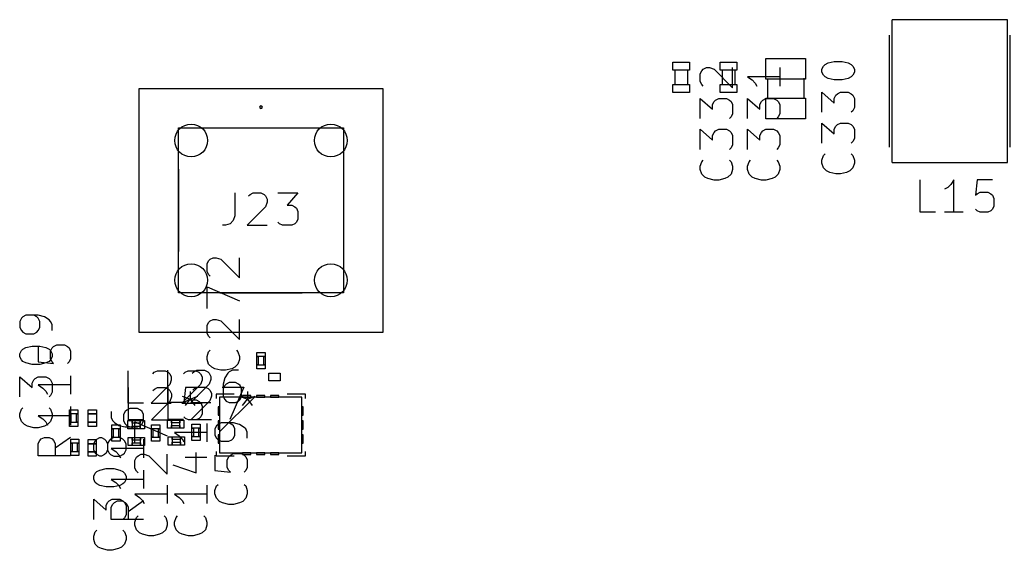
# Model space of a CAD drawing. Header units: millimetres. Extents: x -1 to 260, y -56 to 300.
# Drawn here: x 73.73 to 109.74, y 209.46 to 228.74 of the extents above; entities that cross this region are included whole.
import ezdxf

# ---------------------------------------------------------------- set-up
doc = ezdxf.new("R2010")
doc.units = ezdxf.units.MM
for name, color, linetype, true_color in [('Edge.Cuts', 254, 'CONTINUOUS', 0xd0d2cd), ('F.Fab', 9, 'CONTINUOUS', 0xafafaf), ('F.Silkscreen', 41, 'CONTINUOUS', 0xf2eda1)]:
    doc.layers.add(name, color=color, linetype=linetype, true_color=true_color)

msp = doc.modelspace()

# ---------------------------------------------------------------- linework, layer by layer
at = {"layer": 'Edge.Cuts'}
for centre in [(79.96, 224.35), (85.04, 224.35), (79.96, 219.27), (85.04, 219.27)]:
    msp.add_circle(centre, 0.5969, dxfattribs=at)
at = {"layer": 'F.Fab', "linetype": 'CONTINUOUS'}
for p, q in [((105.452, 223.554), (105.452, 228.736)), ((109.643, 228.736), (105.452, 228.736)), ((109.643, 223.554), (109.643, 228.736)), ((105.351, 224.113), (105.351, 228.177)), ((109.745, 224.113), (109.745, 228.177)), ((100.8561, 226.5821), (100.8561, 227.3322)), ((100.8561, 227.3322), (102.3062, 227.3322)), ((102.3062, 227.3322), (102.3062, 226.5821)), ((97.481678, 226.902375), (97.481678, 227.202375)), ((97.481678, 227.202375), (98.081578, 227.202375)), ((98.081578, 226.902375), (97.481678, 226.902375)), ((98.081578, 227.202375), (98.081578, 226.902375)), ((99.200109, 226.902375), (99.200109, 227.202375)), ((99.200109, 227.202375), (99.800009, 227.202375)), ((99.800009, 226.902375), (99.200109, 226.902375)), ((99.800009, 227.202375), (99.800009, 226.902375)), ((97.562478, 226.403375), (97.562478, 226.893375)), ((98.010478, 226.893375), (98.010478, 226.403375)), ((99.280909, 226.403375), (99.280909, 226.893375)), ((99.728909, 226.893375), (99.728909, 226.403375)), ((102.3062, 226.5821), (100.8561, 226.5821)), ((100.92, 226.596), (100.92, 225.859)), ((102.24, 226.621), (102.24, 225.859)), ((78.065, 226.245), (86.935, 226.245)), ((78.065, 217.375), (78.065, 226.245)), ((86.935, 226.245), (86.935, 217.375)), ((97.481678, 226.089575), (97.481678, 226.389575)), ((97.481678, 226.389575), (98.081578, 226.389575)), ((98.081578, 226.389575), (98.081578, 226.089575)), ((99.200109, 226.089575), (99.200109, 226.389575)), ((99.200109, 226.389575), (99.800009, 226.389575)), ((99.800009, 226.389575), (99.800009, 226.089575)), ((98.081578, 226.089575), (97.481678, 226.089575)), ((99.800009, 226.089575), (99.200109, 226.089575)), ((100.8561, 225.1343), (100.8561, 225.8844)), ((100.8561, 225.8844), (102.3062, 225.8844)), ((102.3062, 225.8844), (102.3062, 225.1343)), ((102.3062, 225.1343), (100.8561, 225.1343)), ((79.503, 224.807), (85.497, 224.807)), ((79.503, 218.813), (79.503, 224.807)), ((85.497, 224.807), (85.497, 218.813)), ((105.452, 223.554), (109.643, 223.554)), ((85.497, 218.813), (79.503, 218.813)), ((86.935, 217.375), (78.065, 217.375)), ((82.35, 216.5), (82.35, 216.65)), ((82.35, 216.65), (82.65, 216.65)), ((82.35, 216.2), (82.35, 216.5)), ((82.35, 216.5), (82.4, 216.5)), ((82.65, 216.5), (82.35, 216.5)), ((82.4, 216.5), (82.4, 216.2)), ((82.6, 216.2), (82.6, 216.5)), ((82.6, 216.5), (82.65, 216.5)), ((82.65, 216.65), (82.65, 216.5)), ((82.65, 216.5), (82.65, 216.2)), ((82.4, 216.2), (82.35, 216.2)), ((82.35, 216.05), (82.35, 216.2)), ((82.35, 216.2), (82.65, 216.2)), ((82.65, 216.2), (82.6, 216.2)), ((82.65, 216.2), (82.65, 216.05)), ((82.65, 216.05), (82.35, 216.05)), ((80.9914, 215.026), (80.9914, 212.994)), ((80.9914, 213.756), (82.2614, 215.026)), ((83.9886, 215.026), (80.9914, 215.026)), ((81.720073, 215.056318), (82.004311, 214.942623)), ((81.8296, 215.0768), (81.8296, 215.026)), ((82.1344, 215.0768), (81.8296, 215.0768)), ((81.8296, 215.026), (82.1344, 215.026)), ((82.004311, 215.226861), (82.004311, 214.942623)), ((82.004311, 214.942623), (82.28855, 215.056318)), ((82.1344, 215.026), (82.1344, 215.0768)), ((82.3376, 215.0768), (82.3376, 215.026)), ((82.6424, 215.0768), (82.3376, 215.0768)), ((82.3376, 215.026), (82.6424, 215.026)), ((82.6424, 215.026), (82.6424, 215.0768)), ((82.8456, 215.0768), (82.8456, 215.026)), ((83.1504, 215.0768), (82.8456, 215.0768)), ((82.8456, 215.026), (83.1504, 215.026)), ((83.1504, 215.026), (83.1504, 215.0768)), ((83.9886, 212.994), (83.9886, 215.026)), ((80.9406, 214.6704), (80.9406, 214.3656)), ((80.9914, 214.6704), (80.9406, 214.6704)), ((80.9914, 214.3656), (80.9914, 214.6704)), ((81.833769, 214.715232), (82.004311, 214.942623)), ((82.004311, 214.942623), (82.174854, 214.715232)), ((83.9886, 214.6704), (83.9886, 214.3656)), ((84.0394, 214.6704), (83.9886, 214.6704)), ((84.0394, 214.3656), (84.0394, 214.6704)), ((75.54, 214.41), (75.54, 214.56)), ((75.54, 214.56), (75.84, 214.56)), ((75.54, 214.11), (75.54, 214.41)), ((75.54, 214.41), (75.59, 214.41)), ((75.84, 214.41), (75.54, 214.41)), ((75.59, 214.41), (75.59, 214.11)), ((75.79, 214.11), (75.79, 214.41)), ((75.79, 214.41), (75.84, 214.41)), ((75.84, 214.56), (75.84, 214.41)), ((75.84, 214.41), (75.84, 214.11)), ((76.22, 214.41), (76.22, 214.56)), ((76.22, 214.56), (76.52, 214.56)), ((76.52, 214.41), (76.22, 214.41)), ((76.52, 214.56), (76.52, 214.41)), ((80.9406, 214.3656), (80.9914, 214.3656)), ((83.9886, 214.3656), (84.0394, 214.3656)), ((75.59, 214.11), (75.54, 214.11)), ((75.54, 213.96), (75.54, 214.11)), ((75.54, 214.11), (75.84, 214.11)), ((75.84, 213.96), (75.54, 213.96)), ((75.84, 214.11), (75.79, 214.11)), ((75.84, 214.11), (75.84, 213.96)), ((76.22, 213.96), (76.22, 214.11)), ((76.22, 214.11), (76.52, 214.11)), ((76.52, 213.96), (76.22, 213.96)), ((76.52, 214.11), (76.52, 213.96)), ((77.08, 213.87), (77.08, 214.02)), ((77.08, 214.02), (77.38, 214.02)), ((77.38, 214.02), (77.38, 213.87)), ((77.66, 213.87), (77.66, 214.17)), ((77.66, 214.17), (77.81, 214.17)), ((77.81, 214.17), (77.81, 213.87)), ((77.81, 214.07), (77.81, 214.17)), ((77.81, 214.17), (78.11, 214.17)), ((78.11, 214.07), (77.81, 214.07)), ((77.81, 213.87), (77.81, 213.97)), ((77.81, 213.97), (78.11, 213.97)), ((78.11, 214.17), (78.11, 214.07)), ((78.11, 213.87), (78.11, 214.17)), ((78.11, 214.17), (78.26, 214.17)), ((78.11, 213.97), (78.11, 213.87)), ((78.26, 214.17), (78.26, 213.87)), ((78.52, 213.87), (78.52, 214.02)), ((78.52, 214.02), (78.82, 214.02)), ((78.82, 214.02), (78.82, 213.87)), ((79.1, 213.89), (79.1, 214.19)), ((79.1, 214.19), (79.25, 214.19)), ((79.25, 214.19), (79.25, 213.89)), ((79.25, 214.09), (79.25, 214.19)), ((79.25, 214.19), (79.55, 214.19)), ((79.55, 214.09), (79.25, 214.09)), ((79.25, 213.89), (79.25, 213.99)), ((79.25, 213.99), (79.55, 213.99)), ((79.55, 214.19), (79.55, 214.09)), ((79.55, 213.89), (79.55, 214.19)), ((79.55, 214.19), (79.7, 214.19)), ((79.55, 213.99), (79.55, 213.89)), ((79.7, 214.19), (79.7, 213.89)), ((79.99, 213.89), (79.99, 214.04)), ((79.99, 214.04), (80.29, 214.04)), ((80.29, 214.04), (80.29, 213.89)), ((80.9406, 214.1624), (80.9406, 213.8576)), ((80.9914, 214.1624), (80.9406, 214.1624)), ((80.9914, 213.8576), (80.9914, 214.1624)), ((83.9886, 214.1624), (83.9886, 213.8576)), ((84.0394, 214.1624), (83.9886, 214.1624)), ((84.0394, 213.8576), (84.0394, 214.1624)), ((77.38, 213.87), (77.08, 213.87)), ((77.08, 213.57), (77.08, 213.87)), ((77.08, 213.87), (77.13, 213.87)), ((77.13, 213.87), (77.13, 213.57)), ((77.33, 213.57), (77.33, 213.87)), ((77.33, 213.87), (77.38, 213.87)), ((77.38, 213.87), (77.38, 213.57)), ((77.81, 213.87), (77.66, 213.87)), ((78.11, 213.87), (77.81, 213.87)), ((78.26, 213.87), (78.11, 213.87)), ((78.82, 213.87), (78.52, 213.87)), ((78.52, 213.57), (78.52, 213.87)), ((78.52, 213.87), (78.57, 213.87)), ((78.57, 213.87), (78.57, 213.57)), ((78.77, 213.57), (78.77, 213.87)), ((78.77, 213.87), (78.82, 213.87)), ((78.82, 213.87), (78.82, 213.57)), ((79.25, 213.89), (79.1, 213.89)), ((79.12, 213.28), (79.12, 213.58)), ((79.12, 213.58), (79.27, 213.58)), ((79.55, 213.89), (79.25, 213.89)), ((79.27, 213.58), (79.27, 213.28)), ((79.27, 213.48), (79.27, 213.58)), ((79.27, 213.58), (79.57, 213.58)), ((79.7, 213.89), (79.55, 213.89)), ((79.57, 213.58), (79.57, 213.48)), ((79.57, 213.28), (79.57, 213.58)), ((79.57, 213.58), (79.72, 213.58)), ((79.72, 213.58), (79.72, 213.28)), ((80.29, 213.89), (79.99, 213.89)), ((79.99, 213.59), (79.99, 213.89)), ((79.99, 213.89), (80.04, 213.89)), ((80.04, 213.59), (79.99, 213.59)), ((79.99, 213.44), (79.99, 213.59)), ((79.99, 213.59), (80.29, 213.59)), ((80.04, 213.89), (80.04, 213.59)), ((80.24, 213.59), (80.24, 213.89)), ((80.24, 213.89), (80.29, 213.89)), ((80.29, 213.59), (80.24, 213.59)), ((80.29, 213.89), (80.29, 213.59)), ((80.29, 213.59), (80.29, 213.44)), ((80.9406, 213.8576), (80.9914, 213.8576)), ((80.9406, 213.6544), (80.9406, 213.3496)), ((80.9914, 213.6544), (80.9406, 213.6544)), ((80.9914, 213.3496), (80.9914, 213.6544)), ((83.9886, 213.8576), (84.0394, 213.8576)), ((83.9886, 213.6544), (83.9886, 213.3496)), ((84.0394, 213.6544), (83.9886, 213.6544)), ((84.0394, 213.3496), (84.0394, 213.6544)), ((75.58, 213.35), (75.58, 213.5)), ((75.58, 213.5), (75.88, 213.5)), ((75.88, 213.35), (75.58, 213.35)), ((75.58, 213.05), (75.58, 213.35)), ((75.58, 213.35), (75.63, 213.35)), ((75.63, 213.35), (75.63, 213.05)), ((75.83, 213.05), (75.83, 213.35)), ((75.83, 213.35), (75.88, 213.35)), ((75.88, 213.5), (75.88, 213.35)), ((75.88, 213.35), (75.88, 213.05)), ((76.21, 213.33), (76.21, 213.48)), ((76.21, 213.48), (76.51, 213.48)), ((76.51, 213.33), (76.21, 213.33)), ((76.51, 213.48), (76.51, 213.33)), ((77.13, 213.57), (77.08, 213.57)), ((77.08, 213.42), (77.08, 213.57)), ((77.08, 213.57), (77.38, 213.57)), ((77.38, 213.42), (77.08, 213.42)), ((77.38, 213.57), (77.33, 213.57)), ((77.38, 213.57), (77.38, 213.42)), ((77.67, 213.26), (77.67, 213.56)), ((77.67, 213.56), (77.82, 213.56)), ((77.82, 213.26), (77.67, 213.26)), ((77.82, 213.56), (77.82, 213.26)), ((77.82, 213.46), (77.82, 213.56)), ((77.82, 213.56), (78.12, 213.56)), ((78.12, 213.46), (77.82, 213.46)), ((77.82, 213.26), (77.82, 213.36)), ((77.82, 213.36), (78.12, 213.36)), ((78.12, 213.26), (77.82, 213.26)), ((78.12, 213.56), (78.12, 213.46)), ((78.12, 213.26), (78.12, 213.56)), ((78.12, 213.56), (78.27, 213.56)), ((78.12, 213.36), (78.12, 213.26)), ((78.27, 213.26), (78.12, 213.26)), ((78.27, 213.56), (78.27, 213.26)), ((78.57, 213.57), (78.52, 213.57)), ((78.52, 213.42), (78.52, 213.57)), ((78.52, 213.57), (78.82, 213.57)), ((78.82, 213.42), (78.52, 213.42)), ((78.82, 213.57), (78.77, 213.57)), ((78.82, 213.57), (78.82, 213.42)), ((79.27, 213.28), (79.12, 213.28)), ((79.57, 213.48), (79.27, 213.48)), ((79.27, 213.28), (79.27, 213.38)), ((79.27, 213.38), (79.57, 213.38)), ((79.57, 213.28), (79.27, 213.28)), ((79.57, 213.38), (79.57, 213.28)), ((79.72, 213.28), (79.57, 213.28)), ((80.29, 213.44), (79.99, 213.44)), ((80.9406, 213.3496), (80.9914, 213.3496)), ((83.9886, 213.3496), (84.0394, 213.3496)), ((75.63, 213.05), (75.58, 213.05)), ((75.58, 212.9), (75.58, 213.05)), ((75.58, 213.05), (75.88, 213.05)), ((75.88, 212.9), (75.58, 212.9)), ((75.88, 213.05), (75.83, 213.05)), ((75.88, 213.05), (75.88, 212.9)), ((76.21, 212.88), (76.21, 213.03)), ((76.21, 213.03), (76.51, 213.03)), ((76.51, 212.88), (76.21, 212.88)), ((76.51, 213.03), (76.51, 212.88)), ((80.9914, 212.994), (83.9886, 212.994)), ((81.8296, 212.994), (81.8296, 212.9432)), ((82.1344, 212.994), (81.8296, 212.994)), ((81.8296, 212.9432), (82.1344, 212.9432)), ((82.1344, 212.9432), (82.1344, 212.994)), ((82.3376, 212.994), (82.3376, 212.9432)), ((82.6424, 212.994), (82.3376, 212.994)), ((82.3376, 212.9432), (82.6424, 212.9432)), ((82.6424, 212.9432), (82.6424, 212.994)), ((82.8456, 212.994), (82.8456, 212.9432)), ((83.1504, 212.994), (82.8456, 212.994)), ((82.8456, 212.9432), (83.1504, 212.9432)), ((83.1504, 212.9432), (83.1504, 212.994))]:
    msp.add_line(p, q, dxfattribs=at)
at = {"layer": 'F.Fab'}
for centre in [(79.96, 224.35), (85.04, 224.35), (79.96, 219.27), (85.04, 219.27)]:
    msp.add_circle(centre, 0.5969, dxfattribs=at)
at = {"layer": 'F.Silkscreen', "linetype": 'CONTINUOUS'}
for p, q in [((98.528667, 226.88573), (98.584692, 226.941755)), ((98.584692, 226.941755), (98.696742, 226.99778)), ((98.696742, 226.99778), (98.808793, 226.99778)), ((98.808793, 226.99778), (98.976868, 226.941755)), ((98.976868, 226.941755), (99.64917, 226.269453)), ((99.64917, 226.269453), (99.64917, 226.99778)), ((101.367601, 226.99778), (101.367601, 226.325478)), ((102.901164, 226.944279), (102.957189, 227.056329)), ((102.901164, 226.832229), (102.901164, 226.944279)), ((102.957189, 227.056329), (103.013214, 227.112355)), ((103.013214, 227.112355), (103.125264, 227.16838)), ((103.125264, 227.16838), (103.349365, 227.224405)), ((103.349365, 227.224405), (103.629491, 227.224405)), ((103.629491, 227.224405), (103.853591, 227.16838)), ((103.853591, 227.16838), (103.965641, 227.112355)), ((103.965641, 227.112355), (104.021667, 227.056329)), ((104.021667, 227.056329), (104.077692, 226.944279)), ((104.077692, 226.944279), (104.077692, 226.832229)), ((98.472642, 226.773679), (98.528667, 226.88573)), ((98.472642, 226.493554), (98.472642, 226.773679)), ((101.367601, 226.661629), (100.191073, 226.661629)), ((100.191073, 226.661629), (100.359148, 226.549579)), ((100.359148, 226.549579), (100.471198, 226.437528)), ((102.957189, 226.720179), (102.901164, 226.832229)), ((103.013214, 226.664153), (102.957189, 226.720179)), ((103.125264, 226.608128), (103.013214, 226.664153)), ((103.349365, 226.552103), (103.125264, 226.608128)), ((103.629491, 226.552103), (103.349365, 226.552103)), ((103.853591, 226.608128), (103.629491, 226.552103)), ((103.965641, 226.664153), (103.853591, 226.608128)), ((104.021667, 226.720179), (103.965641, 226.664153)), ((104.077692, 226.832229), (104.021667, 226.720179)), ((98.528667, 226.381503), (98.472642, 226.493554)), ((98.584692, 226.325478), (98.528667, 226.381503)), ((100.471198, 226.437528), (100.527224, 226.325478)), ((98.472642, 225.14895), (98.472642, 225.877277)), ((98.472642, 225.877277), (98.920843, 225.485101)), ((98.976868, 225.765227), (99.032893, 225.821252)), ((99.032893, 225.821252), (99.144943, 225.877277)), ((99.144943, 225.877277), (99.425069, 225.877277)), ((99.425069, 225.877277), (99.537119, 225.821252)), ((99.537119, 225.821252), (99.593145, 225.765227)), ((100.191073, 225.14895), (100.191073, 225.877277)), ((100.191073, 225.877277), (100.639274, 225.485101)), ((100.695299, 225.765227), (100.751324, 225.821252)), ((100.751324, 225.821252), (100.863374, 225.877277)), ((100.863374, 225.877277), (101.1435, 225.877277)), ((101.1435, 225.877277), (101.25555, 225.821252)), ((101.25555, 225.821252), (101.311576, 225.765227)), ((102.901164, 225.375575), (102.901164, 226.103902)), ((102.901164, 226.103902), (103.349365, 225.711726)), ((103.349365, 225.879801), (103.40539, 225.991852)), ((103.349365, 225.711726), (103.349365, 225.879801)), ((103.40539, 225.991852), (103.461415, 226.047877)), ((103.461415, 226.047877), (103.573465, 226.103902)), ((103.573465, 226.103902), (103.853591, 226.103902)), ((103.853591, 226.103902), (103.965641, 226.047877)), ((103.965641, 226.047877), (104.021667, 225.991852)), ((104.021667, 225.991852), (104.077692, 225.879801)), ((104.077692, 225.879801), (104.077692, 225.54365)), ((98.920843, 225.653176), (98.976868, 225.765227)), ((98.920843, 225.485101), (98.920843, 225.653176)), ((99.593145, 225.765227), (99.64917, 225.653176)), ((99.64917, 225.653176), (99.64917, 225.317025)), ((100.639274, 225.653176), (100.695299, 225.765227)), ((100.639274, 225.485101), (100.639274, 225.653176)), ((101.311576, 225.765227), (101.367601, 225.653176)), ((101.367601, 225.653176), (101.367601, 225.317025)), ((104.077692, 225.54365), (104.021667, 225.4316)), ((99.593145, 225.204975), (99.537119, 225.14895)), ((99.64917, 225.317025), (99.593145, 225.204975)), ((101.311576, 225.204975), (101.25555, 225.14895)), ((101.367601, 225.317025), (101.311576, 225.204975)), ((104.021667, 225.4316), (103.965641, 225.375575)), ((81, 224.807), (84, 224.807)), ((98.472642, 224.028447), (98.472642, 224.756774)), ((98.472642, 224.756774), (98.920843, 224.364598)), ((99.032893, 224.700749), (99.144943, 224.756774)), ((99.144943, 224.756774), (99.425069, 224.756774)), ((99.425069, 224.756774), (99.537119, 224.700749)), ((100.191073, 224.028447), (100.191073, 224.756774)), ((100.191073, 224.756774), (100.639274, 224.364598)), ((100.751324, 224.700749), (100.863374, 224.756774)), ((100.863374, 224.756774), (101.1435, 224.756774)), ((101.1435, 224.756774), (101.25555, 224.700749)), ((102.901164, 224.255072), (102.901164, 224.983399)), ((102.901164, 224.983399), (103.349365, 224.591223)), ((103.349365, 224.759298), (103.40539, 224.871349)), ((103.349365, 224.591223), (103.349365, 224.759298)), ((103.40539, 224.871349), (103.461415, 224.927374)), ((103.461415, 224.927374), (103.573465, 224.983399)), ((103.573465, 224.983399), (103.853591, 224.983399)), ((103.853591, 224.983399), (103.965641, 224.927374)), ((103.965641, 224.927374), (104.021667, 224.871349)), ((104.021667, 224.871349), (104.077692, 224.759298)), ((104.077692, 224.759298), (104.077692, 224.423147)), ((98.920843, 224.532673), (98.976868, 224.644724)), ((98.920843, 224.364598), (98.920843, 224.532673)), ((98.976868, 224.644724), (99.032893, 224.700749)), ((99.537119, 224.700749), (99.593145, 224.644724)), ((99.593145, 224.644724), (99.64917, 224.532673)), ((99.64917, 224.532673), (99.64917, 224.196522)), ((100.639274, 224.532673), (100.695299, 224.644724)), ((100.639274, 224.364598), (100.639274, 224.532673)), ((100.695299, 224.644724), (100.751324, 224.700749)), ((101.25555, 224.700749), (101.311576, 224.644724)), ((101.311576, 224.644724), (101.367601, 224.532673)), ((101.367601, 224.532673), (101.367601, 224.196522)), ((104.077692, 224.423147), (104.021667, 224.311097)), ((99.593145, 224.084472), (99.537119, 224.028447)), ((99.64917, 224.196522), (99.593145, 224.084472)), ((101.311576, 224.084472), (101.25555, 224.028447)), ((101.367601, 224.196522), (101.311576, 224.084472)), ((104.021667, 224.311097), (103.965641, 224.255072)), ((102.901164, 223.638795), (102.957189, 223.806871)), ((102.957189, 223.806871), (103.013214, 223.862896)), ((103.965641, 223.862896), (104.021667, 223.806871)), ((104.021667, 223.806871), (104.077692, 223.638795)), ((79.503, 223.31), (79.5, 220.31)), ((85.497, 223.31), (85.497, 220.31)), ((98.472642, 223.41217), (98.528667, 223.580246)), ((98.472642, 223.30012), (98.472642, 223.41217)), ((98.528667, 223.132045), (98.472642, 223.30012)), ((98.528667, 223.580246), (98.584692, 223.636271)), ((99.537119, 223.636271), (99.593145, 223.580246)), ((99.593145, 223.580246), (99.64917, 223.41217)), ((99.64917, 223.30012), (99.593145, 223.132045)), ((99.64917, 223.41217), (99.64917, 223.30012)), ((100.191073, 223.41217), (100.247098, 223.580246)), ((100.191073, 223.30012), (100.191073, 223.41217)), ((100.247098, 223.132045), (100.191073, 223.30012)), ((100.247098, 223.580246), (100.303123, 223.636271)), ((101.25555, 223.636271), (101.311576, 223.580246)), ((101.311576, 223.580246), (101.367601, 223.41217)), ((101.367601, 223.30012), (101.311576, 223.132045)), ((101.367601, 223.41217), (101.367601, 223.30012)), ((102.901164, 223.526745), (102.901164, 223.638795)), ((102.957189, 223.35867), (102.901164, 223.526745)), ((103.069239, 223.246619), (102.957189, 223.35867)), ((104.021667, 223.35867), (103.909616, 223.246619)), ((104.077692, 223.526745), (104.021667, 223.35867)), ((104.077692, 223.638795), (104.077692, 223.526745)), ((98.640717, 223.019994), (98.528667, 223.132045)), ((98.752767, 222.963969), (98.640717, 223.019994)), ((98.976868, 222.907944), (98.752767, 222.963969)), ((99.369044, 222.963969), (99.144943, 222.907944)), ((99.481094, 223.019994), (99.369044, 222.963969)), ((99.593145, 223.132045), (99.481094, 223.019994)), ((100.359148, 223.019994), (100.247098, 223.132045)), ((100.471198, 222.963969), (100.359148, 223.019994)), ((100.695299, 222.907944), (100.471198, 222.963969)), ((101.087475, 222.963969), (100.863374, 222.907944)), ((101.199525, 223.019994), (101.087475, 222.963969)), ((101.311576, 223.132045), (101.199525, 223.019994)), ((103.181289, 223.190594), (103.069239, 223.246619)), ((103.40539, 223.134569), (103.181289, 223.190594)), ((103.573465, 223.134569), (103.40539, 223.134569)), ((103.797566, 223.190594), (103.573465, 223.134569)), ((103.909616, 223.246619), (103.797566, 223.190594)), ((99.144943, 222.907944), (98.976868, 222.907944)), ((100.863374, 222.907944), (100.695299, 222.907944)), ((106.465198, 221.742307), (106.465198, 222.918835)), ((107.47365, 222.63871), (107.3616, 222.582685)), ((107.585701, 222.75076), (107.47365, 222.63871)), ((107.697751, 222.918835), (107.585701, 222.75076)), ((107.697751, 221.742307), (107.697751, 222.918835)), ((108.538128, 222.918835), (108.482103, 222.358584)), ((109.09838, 222.918835), (108.538128, 222.918835)), ((81.547572, 222.447103), (81.547572, 221.606726)), ((82.051798, 222.335053), (82.107823, 222.391078)), ((82.107823, 222.391078), (82.219874, 222.447103)), ((82.219874, 222.447103), (82.499999, 222.447103)), ((82.499999, 222.447103), (82.61205, 222.391078)), ((82.61205, 222.391078), (82.668075, 222.335053)), ((82.668075, 222.335053), (82.7241, 222.223003)), ((82.7241, 222.223003), (82.7241, 222.110953)), ((83.116276, 222.447103), (83.844603, 222.447103)), ((83.844603, 222.447103), (83.452427, 221.998902)), ((108.482103, 222.358584), (108.538128, 222.414609)), ((108.538128, 222.414609), (108.650179, 222.470634)), ((108.650179, 222.470634), (108.930304, 222.470634)), ((108.930304, 222.470634), (109.042355, 222.414609)), ((109.042355, 222.414609), (109.09838, 222.358584)), ((109.09838, 222.358584), (109.154405, 222.246534)), ((109.154405, 222.246534), (109.154405, 221.966408)), ((82.668075, 221.942877), (81.995773, 221.270575)), ((82.7241, 222.110953), (82.668075, 221.942877)), ((83.452427, 221.998902), (83.620502, 221.998902)), ((83.620502, 221.998902), (83.732553, 221.942877)), ((83.732553, 221.942877), (83.788578, 221.886852)), ((83.788578, 221.886852), (83.844603, 221.774802)), ((109.154405, 221.966408), (109.09838, 221.854358)), ((81.547572, 221.606726), (81.491547, 221.438651)), ((83.844603, 221.494676), (83.788578, 221.382626)), ((83.844603, 221.774802), (83.844603, 221.494676)), ((107.02545, 221.742307), (106.465198, 221.742307)), ((108.033902, 221.742307), (107.3616, 221.742307)), ((108.538128, 221.798333), (108.482103, 221.854358)), ((108.650179, 221.742307), (108.538128, 221.798333)), ((108.930304, 221.742307), (108.650179, 221.742307)), ((109.042355, 221.798333), (108.930304, 221.742307)), ((109.09838, 221.854358), (109.042355, 221.798333)), ((81.211421, 221.270575), (81.099371, 221.270575)), ((81.379497, 221.326601), (81.211421, 221.270575)), ((81.491547, 221.438651), (81.379497, 221.326601)), ((81.995773, 221.270575), (82.7241, 221.270575)), ((83.172301, 221.326601), (83.116276, 221.382626)), ((83.284351, 221.270575), (83.172301, 221.326601)), ((83.620502, 221.270575), (83.284351, 221.270575)), ((83.732553, 221.326601), (83.620502, 221.270575)), ((83.788578, 221.382626), (83.732553, 221.326601)), ((80.651677, 220.034405), (80.763727, 220.09043)), ((80.763727, 220.09043), (80.875778, 220.09043)), ((80.875778, 220.09043), (81.043853, 220.034405)), ((81.716155, 219.362103), (81.716155, 220.09043)), ((80.539627, 219.866329), (80.595652, 219.97838)), ((80.539627, 219.586204), (80.539627, 219.866329)), ((80.595652, 219.97838), (80.651677, 220.034405)), ((81.043853, 220.034405), (81.716155, 219.362103)), ((80.595652, 219.474153), (80.539627, 219.586204)), ((80.651677, 219.418128), (80.595652, 219.474153)), ((80.539627, 218.2416), (80.539627, 219.025952)), ((80.539627, 219.025952), (81.716155, 218.521726)), ((81, 218.81), (84, 218.813)), ((73.841677, 217.944405), (73.785652, 217.88838)), ((73.953727, 218.00043), (73.841677, 217.944405)), ((74.401928, 218.00043), (73.953727, 218.00043)), ((74.345903, 217.944405), (74.233853, 218.00043)), ((74.401928, 217.88838), (74.345903, 217.944405)), ((74.626029, 217.944405), (74.401928, 218.00043)), ((74.794104, 217.832354), (74.626029, 217.944405)), ((73.785652, 217.88838), (73.729627, 217.776329)), ((73.729627, 217.776329), (73.729627, 217.552229)), ((73.729627, 217.552229), (73.785652, 217.440178)), ((74.457954, 217.776329), (74.401928, 217.88838)), ((74.401928, 217.440178), (74.457954, 217.552229)), ((74.457954, 217.552229), (74.457954, 217.776329)), ((74.85013, 217.776329), (74.794104, 217.832354)), ((74.906155, 217.664279), (74.85013, 217.776329)), ((74.906155, 217.440178), (74.906155, 217.664279)), ((80.539627, 217.625323), (80.595652, 217.737374)), ((80.539627, 217.345198), (80.539627, 217.625323)), ((80.595652, 217.737374), (80.651677, 217.793399)), ((80.651677, 217.793399), (80.763727, 217.849424)), ((80.763727, 217.849424), (80.875778, 217.849424)), ((80.875778, 217.849424), (81.043853, 217.793399)), ((81.043853, 217.793399), (81.716155, 217.121097)), ((81.716155, 217.121097), (81.716155, 217.849424)), ((73.785652, 217.440178), (73.841677, 217.384153)), ((73.841677, 217.384153), (73.953727, 217.328128)), ((73.953727, 217.328128), (74.233853, 217.328128)), ((74.233853, 217.328128), (74.345903, 217.384153)), ((74.345903, 217.384153), (74.401928, 217.440178)), ((80.595652, 217.233147), (80.539627, 217.345198)), ((80.651677, 217.177122), (80.595652, 217.233147)), ((73.841677, 216.767877), (73.953727, 216.823902)), ((73.953727, 216.823902), (74.177828, 216.879927)), ((74.177828, 216.879927), (74.457954, 216.879927)), ((74.399627, 216.864405), (74.399627, 216.304153)), ((74.457954, 216.879927), (74.682054, 216.823902)), ((74.682054, 216.823902), (74.794104, 216.767877)), ((74.903853, 216.80838), (74.959878, 216.864405)), ((74.959878, 216.864405), (75.071928, 216.92043)), ((75.071928, 216.92043), (75.352054, 216.92043)), ((75.352054, 216.92043), (75.464104, 216.864405)), ((75.464104, 216.864405), (75.52013, 216.80838)), ((73.729627, 216.599801), (73.785652, 216.711851)), ((73.729627, 216.487751), (73.729627, 216.599801)), ((73.785652, 216.375701), (73.729627, 216.487751)), ((73.785652, 216.711851), (73.841677, 216.767877)), ((74.794104, 216.767877), (74.85013, 216.711851)), ((74.847828, 216.696329), (74.903853, 216.80838)), ((74.847828, 216.416204), (74.847828, 216.696329)), ((74.85013, 216.711851), (74.906155, 216.599801)), ((74.906155, 216.487751), (74.85013, 216.375701)), ((74.906155, 216.599801), (74.906155, 216.487751)), ((75.52013, 216.80838), (75.576155, 216.696329)), ((75.576155, 216.696329), (75.576155, 216.416204)), ((80.539627, 216.50482), (80.595652, 216.672896)), ((80.539627, 216.39277), (80.539627, 216.50482)), ((80.595652, 216.672896), (80.651677, 216.728921)), ((81.604104, 216.728921), (81.66013, 216.672896)), ((81.66013, 216.672896), (81.716155, 216.50482)), ((81.716155, 216.50482), (81.716155, 216.39277)), ((73.841677, 216.319675), (73.785652, 216.375701)), ((73.953727, 216.26365), (73.841677, 216.319675)), ((74.177828, 216.207625), (73.953727, 216.26365)), ((74.457954, 216.207625), (74.177828, 216.207625)), ((74.399627, 216.304153), (74.959878, 216.248128)), ((74.682054, 216.26365), (74.457954, 216.207625)), ((74.794104, 216.319675), (74.682054, 216.26365)), ((74.85013, 216.375701), (74.794104, 216.319675)), ((74.903853, 216.304153), (74.847828, 216.416204)), ((74.959878, 216.248128), (74.903853, 216.304153)), ((75.52013, 216.304153), (75.464104, 216.248128)), ((75.576155, 216.416204), (75.52013, 216.304153)), ((80.595652, 216.224695), (80.539627, 216.39277)), ((80.707702, 216.112644), (80.595652, 216.224695)), ((80.819752, 216.056619), (80.707702, 216.112644)), ((81.548079, 216.112644), (81.436029, 216.056619)), ((81.66013, 216.224695), (81.548079, 216.112644)), ((81.716155, 216.39277), (81.66013, 216.224695)), ((73.729627, 215.031097), (73.729627, 215.759424)), ((73.729627, 215.759424), (74.177828, 215.367248)), ((74.289878, 215.703399), (74.401928, 215.759424)), ((74.401928, 215.759424), (74.682054, 215.759424)), ((74.682054, 215.759424), (74.794104, 215.703399)), ((75.576155, 215.799927), (75.576155, 215.127625)), ((77.666619, 214.803844), (77.666619, 215.980372)), ((78.563021, 215.868322), (78.619046, 215.924347)), ((78.619046, 215.924347), (78.731097, 215.980372)), ((78.731097, 215.980372), (79.011222, 215.980372)), ((79.011222, 215.980372), (79.123273, 215.924347)), ((79.106619, 214.823844), (79.106619, 216.000372)), ((79.123273, 215.924347), (79.179298, 215.868322)), ((79.179298, 215.868322), (79.235323, 215.756272)), ((79.235323, 215.756272), (79.235323, 215.644222)), ((79.683524, 215.868322), (79.739549, 215.924347)), ((79.739549, 215.924347), (79.8516, 215.980372)), ((79.8516, 215.980372), (80.131725, 215.980372)), ((80.003021, 215.888322), (80.059046, 215.944347)), ((80.059046, 215.944347), (80.171097, 216.000372)), ((80.131725, 215.980372), (80.243776, 215.924347)), ((80.171097, 216.000372), (80.451222, 216.000372)), ((80.243776, 215.924347), (80.299801, 215.868322)), ((80.299801, 215.868322), (80.355826, 215.756272)), ((80.355826, 215.756272), (80.355826, 215.644222)), ((80.451222, 216.000372), (80.563273, 215.944347)), ((80.563273, 215.944347), (80.619298, 215.888322)), ((80.619298, 215.888322), (80.675323, 215.776272)), ((80.675323, 215.776272), (80.675323, 215.664222)), ((81.043853, 216.000594), (80.819752, 216.056619)), ((81.211928, 216.000594), (81.043853, 216.000594)), ((81.2916, 215.888322), (81.179549, 215.720247)), ((81.436029, 216.056619), (81.211928, 216.000594)), ((81.347625, 215.944347), (81.2916, 215.888322)), ((81.459675, 216.000372), (81.347625, 215.944347)), ((81.683776, 216.000372), (81.459675, 216.000372)), ((82.7868, 215.6102), (82.7868, 215.8896)), ((82.7868, 215.8896), (83.1932, 215.8896)), ((83.1932, 215.8896), (83.1932, 215.6102)), ((74.177828, 215.535323), (74.233853, 215.647374)), ((74.177828, 215.367248), (74.177828, 215.535323)), ((74.233853, 215.647374), (74.289878, 215.703399)), ((75.576155, 215.463776), (74.399627, 215.463776)), ((74.399627, 215.463776), (74.567702, 215.351726)), ((74.794104, 215.703399), (74.85013, 215.647374)), ((74.85013, 215.647374), (74.906155, 215.535323)), ((74.906155, 215.535323), (74.906155, 215.199172)), ((79.179298, 215.476146), (78.506996, 214.803844)), ((79.126619, 214.213844), (79.126619, 215.390372)), ((79.235323, 215.644222), (79.179298, 215.476146)), ((80.299801, 215.476146), (79.627499, 214.803844)), ((80.619298, 215.496146), (79.946996, 214.823844)), ((80.079046, 215.334347), (80.191097, 215.390372)), ((80.191097, 215.390372), (80.471222, 215.390372)), ((80.355826, 215.644222), (80.299801, 215.476146)), ((80.471222, 215.390372), (80.583273, 215.334347)), ((80.675323, 215.664222), (80.619298, 215.496146)), ((81.087499, 215.390372), (81.871851, 215.390372)), ((81.179549, 215.720247), (81.123524, 215.496146)), ((81.123524, 215.496146), (81.123524, 215.047945)), ((81.179549, 215.440121), (81.123524, 215.328071)), ((81.235574, 215.496146), (81.179549, 215.440121)), ((81.347625, 215.552171), (81.235574, 215.496146)), ((81.571725, 215.552171), (81.347625, 215.552171)), ((81.871851, 215.390372), (81.367625, 214.213844)), ((81.683776, 215.496146), (81.571725, 215.552171)), ((81.739801, 215.440121), (81.683776, 215.496146)), ((81.795826, 215.328071), (81.739801, 215.440121)), ((83.1932, 215.6102), (82.7868, 215.6102)), ((74.567702, 215.351726), (74.679752, 215.239675)), ((74.679752, 215.239675), (74.735778, 215.127625)), ((74.85013, 215.087122), (74.794104, 215.031097)), ((74.906155, 215.199172), (74.85013, 215.087122)), ((77.676619, 214.193844), (77.676619, 215.370372)), ((78.573021, 215.258322), (78.629046, 215.314347)), ((78.629046, 215.314347), (78.741097, 215.370372)), ((78.741097, 215.370372), (79.021222, 215.370372)), ((79.021222, 215.370372), (79.133273, 215.314347)), ((79.133273, 215.314347), (79.189298, 215.258322)), ((79.189298, 215.258322), (79.245323, 215.146272)), ((79.245323, 215.034222), (79.189298, 214.866146)), ((79.245323, 215.146272), (79.245323, 215.034222)), ((79.637273, 215.056318), (79.921511, 214.942623)), ((79.749549, 215.370372), (79.693524, 214.810121)), ((80.309801, 215.370372), (79.749549, 215.370372)), ((79.921511, 215.226861), (79.921511, 214.942623)), ((79.921511, 214.942623), (80.20575, 215.056318)), ((80.023021, 215.278322), (80.079046, 215.334347)), ((80.583273, 215.334347), (80.639298, 215.278322)), ((80.639298, 215.278322), (80.695323, 215.166272)), ((80.695323, 215.054222), (80.639298, 214.886146)), ((80.695323, 215.166272), (80.695323, 215.054222)), ((80.8644, 215.1276), (80.8644, 214.9752)), ((81.5248, 215.1276), (80.8644, 215.1276)), ((81.123524, 215.047945), (81.179549, 214.935895)), ((81.739801, 214.935895), (81.795826, 215.047945)), ((81.795826, 215.047945), (81.795826, 215.328071)), ((84.1156, 215.1276), (83.4552, 215.1276)), ((84.1156, 214.9752), (84.1156, 215.1276)), ((75.576155, 214.679424), (75.576155, 214.007122)), ((78.226871, 214.803844), (77.666619, 214.803844)), ((78.506996, 214.803844), (79.235323, 214.803844)), ((79.189298, 214.866146), (78.516996, 214.193844)), ((79.666871, 214.823844), (79.106619, 214.823844)), ((79.627499, 214.803844), (80.355826, 214.803844)), ((79.693524, 214.810121), (79.749549, 214.866146)), ((79.749549, 214.866146), (79.8616, 214.922171)), ((79.750969, 214.715232), (79.921511, 214.942623)), ((79.8616, 214.922171), (80.141725, 214.922171)), ((79.921511, 214.942623), (80.092054, 214.715232)), ((79.946996, 214.823844), (80.675323, 214.823844)), ((80.639298, 214.886146), (79.966996, 214.213844)), ((80.141725, 214.922171), (80.253776, 214.866146)), ((80.253776, 214.866146), (80.309801, 214.810121)), ((80.309801, 214.810121), (80.365826, 214.698071)), ((80.365826, 214.698071), (80.365826, 214.417945)), ((81.179549, 214.935895), (81.235574, 214.87987)), ((81.235574, 214.87987), (81.347625, 214.823844)), ((81.347625, 214.823844), (81.571725, 214.823844)), ((81.571725, 214.823844), (81.683776, 214.87987)), ((81.683776, 214.87987), (81.739801, 214.935895)), ((73.729627, 214.41482), (73.785652, 214.582896)), ((73.729627, 214.30277), (73.729627, 214.41482)), ((73.785652, 214.134695), (73.729627, 214.30277)), ((73.785652, 214.582896), (73.841677, 214.638921)), ((75.576155, 214.343273), (74.399627, 214.343273)), ((74.399627, 214.343273), (74.567702, 214.231223)), ((74.794104, 214.638921), (74.85013, 214.582896)), ((74.85013, 214.582896), (74.906155, 214.41482)), ((74.906155, 214.30277), (74.85013, 214.134695)), ((74.906155, 214.41482), (74.906155, 214.30277)), ((76.22, 214.11), (76.22, 214.41)), ((76.22, 214.41), (76.52, 214.41)), ((76.52, 214.41), (76.52, 214.11)), ((77.056164, 214.497355), (77.056164, 214.273254)), ((77.56039, 214.497355), (77.504365, 214.385304)), ((77.504365, 214.385304), (77.504365, 214.161204)), ((77.616415, 214.55338), (77.56039, 214.497355)), ((77.728465, 214.609405), (77.616415, 214.55338)), ((78.008591, 214.609405), (77.728465, 214.609405)), ((78.120641, 214.55338), (78.008591, 214.609405)), ((78.176667, 214.497355), (78.120641, 214.55338)), ((78.232692, 214.385304), (78.176667, 214.497355)), ((78.232692, 214.161204), (78.232692, 214.385304)), ((79.749549, 214.24987), (79.693524, 214.305895)), ((80.309801, 214.305895), (80.253776, 214.24987)), ((80.365826, 214.417945), (80.309801, 214.305895)), ((73.897702, 214.022644), (73.785652, 214.134695)), ((74.009752, 213.966619), (73.897702, 214.022644)), ((74.233853, 213.910594), (74.009752, 213.966619)), ((74.626029, 213.966619), (74.401928, 213.910594)), ((74.567702, 214.231223), (74.679752, 214.119172)), ((74.738079, 214.022644), (74.626029, 213.966619)), ((74.679752, 214.119172), (74.735778, 214.007122)), ((74.85013, 214.134695), (74.738079, 214.022644)), ((76.52, 214.11), (76.22, 214.11)), ((77.056164, 214.273254), (77.112189, 214.161204)), ((77.112189, 214.161204), (77.168214, 214.105179)), ((77.168214, 214.105179), (77.336289, 213.993128)), ((77.336289, 213.993128), (77.56039, 213.937103)), ((77.504365, 214.161204), (77.56039, 214.049153)), ((77.56039, 214.049153), (77.616415, 213.993128)), ((77.56039, 213.937103), (78.008591, 213.937103)), ((77.616415, 213.993128), (77.728465, 213.937103)), ((78.236871, 214.193844), (77.676619, 214.193844)), ((77.916164, 213.341078), (77.916164, 214.12543)), ((77.916164, 214.12543), (79.092692, 213.621204)), ((78.008591, 213.937103), (78.120641, 213.993128)), ((78.120641, 213.993128), (78.176667, 214.049153)), ((78.176667, 214.049153), (78.232692, 214.161204)), ((78.516996, 214.193844), (79.245323, 214.193844)), ((79.686871, 214.213844), (79.126619, 214.213844)), ((79.8616, 214.193844), (79.749549, 214.24987)), ((80.141725, 214.193844), (79.8616, 214.193844)), ((79.966996, 214.213844), (80.695323, 214.213844)), ((80.253776, 214.24987), (80.141725, 214.193844)), ((80.532692, 214.069405), (80.532692, 213.397103)), ((80.882189, 213.977355), (80.826164, 213.865304)), ((80.938214, 214.03338), (80.882189, 213.977355)), ((81.050264, 214.089405), (80.938214, 214.03338)), ((81.498465, 214.089405), (81.050264, 214.089405)), ((81.44244, 214.03338), (81.33039, 214.089405)), ((81.498465, 213.977355), (81.44244, 214.03338)), ((81.722566, 214.03338), (81.498465, 214.089405)), ((81.554491, 213.865304), (81.498465, 213.977355)), ((81.890641, 213.921329), (81.722566, 214.03338)), ((74.401928, 213.910594), (74.233853, 213.910594)), ((80.532692, 213.733254), (79.356164, 213.733254)), ((79.356164, 213.733254), (79.524239, 213.621204)), ((79.524239, 213.621204), (79.636289, 213.509153)), ((80.826164, 213.865304), (80.826164, 213.641204)), ((80.826164, 213.641204), (80.882189, 213.529153)), ((81.498465, 213.529153), (81.554491, 213.641204)), ((81.554491, 213.641204), (81.554491, 213.865304)), ((81.946667, 213.865304), (81.890641, 213.921329)), ((82.002692, 213.753254), (81.946667, 213.865304)), ((82.002692, 213.529153), (82.002692, 213.753254)), ((74.399627, 213.33482), (74.455652, 213.446871)), ((74.399627, 212.886619), (74.399627, 213.33482)), ((74.455652, 213.446871), (74.511677, 213.502896)), ((74.511677, 213.502896), (74.623727, 213.558921)), ((74.623727, 213.558921), (74.791803, 213.558921)), ((74.791803, 213.558921), (74.903853, 213.502896)), ((74.903853, 213.502896), (74.959878, 213.446871)), ((74.959878, 213.446871), (75.015903, 213.33482)), ((75.576155, 213.558921), (75.015903, 213.166745)), ((75.015903, 213.33482), (75.015903, 212.886619)), ((76.21, 213.03), (76.21, 213.33)), ((76.21, 213.33), (76.51, 213.33)), ((76.416164, 213.325304), (76.472189, 213.437355)), ((76.416164, 213.101204), (76.416164, 213.325304)), ((76.472189, 213.437355), (76.528214, 213.49338)), ((76.51, 213.33), (76.51, 213.03)), ((76.528214, 213.49338), (76.640264, 213.549405)), ((76.640264, 213.549405), (76.696289, 213.549405)), ((76.696289, 213.549405), (76.80834, 213.49338)), ((76.80834, 213.49338), (76.864365, 213.437355)), ((76.864365, 213.437355), (76.92039, 213.325304)), ((76.976415, 213.437355), (76.92039, 213.325304)), ((76.92039, 213.325304), (76.92039, 213.101204)), ((77.03244, 213.49338), (76.976415, 213.437355)), ((77.144491, 213.549405), (77.03244, 213.49338)), ((77.368591, 213.549405), (77.144491, 213.549405)), ((77.480641, 213.49338), (77.368591, 213.549405)), ((77.536667, 213.437355), (77.480641, 213.49338)), ((77.592692, 213.325304), (77.536667, 213.437355)), ((77.592692, 213.101204), (77.592692, 213.325304)), ((78.232692, 213.488902), (78.232692, 212.8166)), ((79.636289, 213.509153), (79.692315, 213.397103)), ((80.882189, 213.529153), (80.938214, 213.473128)), ((80.938214, 213.473128), (81.050264, 213.417103)), ((81.050264, 213.417103), (81.33039, 213.417103)), ((81.33039, 213.417103), (81.44244, 213.473128)), ((81.44244, 213.473128), (81.498465, 213.529153)), ((75.576155, 212.886619), (74.399627, 212.886619)), ((76.51, 213.03), (76.21, 213.03)), ((76.472189, 212.989153), (76.416164, 213.101204)), ((76.528214, 212.933128), (76.472189, 212.989153)), ((76.640264, 212.877103), (76.528214, 212.933128)), ((76.696289, 212.877103), (76.640264, 212.877103)), ((76.80834, 212.933128), (76.696289, 212.877103)), ((76.864365, 212.989153), (76.80834, 212.933128)), ((76.92039, 213.101204), (76.864365, 212.989153)), ((76.92039, 213.101204), (76.976415, 212.989153)), ((76.976415, 212.989153), (77.03244, 212.933128)), ((77.03244, 212.933128), (77.144491, 212.877103)), ((78.232692, 213.152751), (77.056164, 213.152751)), ((77.056164, 213.152751), (77.224239, 213.040701)), ((77.144491, 212.877103), (77.368591, 212.877103)), ((77.224239, 213.040701), (77.336289, 212.92865)), ((77.336289, 212.92865), (77.392315, 212.8166)), ((77.368591, 212.877103), (77.480641, 212.933128)), ((77.480641, 212.933128), (77.536667, 212.989153)), ((77.536667, 212.989153), (77.592692, 213.101204)), ((77.972189, 212.836852), (78.028214, 212.892877)), ((78.028214, 212.892877), (78.140264, 212.948902)), ((78.140264, 212.948902), (78.252315, 212.948902)), ((78.252315, 212.948902), (78.42039, 212.892877)), ((78.42039, 212.892877), (79.092692, 212.220575)), ((79.092692, 212.220575), (79.092692, 212.948902)), ((80.140516, 212.2766), (80.140516, 213.004927)), ((80.826164, 212.912877), (80.826164, 212.352625)), ((80.8644, 213.0448), (80.8644, 212.8924)), ((80.8644, 212.8924), (81.5248, 212.8924)), ((81.274365, 212.744801), (81.33039, 212.856852)), ((81.33039, 212.856852), (81.386415, 212.912877)), ((81.386415, 212.912877), (81.498465, 212.968902)), ((81.498465, 212.968902), (81.778591, 212.968902)), ((81.778591, 212.968902), (81.890641, 212.912877)), ((81.890641, 212.912877), (81.946667, 212.856852)), ((81.946667, 212.856852), (82.002692, 212.744801)), ((83.4552, 212.8924), (84.1156, 212.8924)), ((84.1156, 212.8924), (84.1156, 213.0448)), ((77.916164, 212.724801), (77.972189, 212.836852)), ((77.916164, 212.444676), (77.916164, 212.724801)), ((79.300139, 212.556726), (80.140516, 212.2766)), ((79.74834, 212.836852), (80.532692, 212.836852)), ((81.274365, 212.464676), (81.274365, 212.744801)), ((82.002692, 212.744801), (82.002692, 212.464676)), ((76.416164, 212.148776), (76.472189, 212.260826)), ((76.416164, 212.036726), (76.416164, 212.148776)), ((76.472189, 212.260826), (76.528214, 212.316852)), ((76.528214, 212.316852), (76.640264, 212.372877)), ((76.640264, 212.372877), (76.864365, 212.428902)), ((76.864365, 212.428902), (77.144491, 212.428902)), ((77.144491, 212.428902), (77.368591, 212.372877)), ((77.368591, 212.372877), (77.480641, 212.316852)), ((77.480641, 212.316852), (77.536667, 212.260826)), ((77.536667, 212.260826), (77.592692, 212.148776)), ((77.592692, 212.148776), (77.592692, 212.036726)), ((77.972189, 212.332625), (77.916164, 212.444676)), ((78.028214, 212.2766), (77.972189, 212.332625)), ((78.232692, 212.368399), (78.232692, 211.696097)), ((80.826164, 212.352625), (81.386415, 212.2966)), ((81.33039, 212.352625), (81.274365, 212.464676)), ((81.386415, 212.2966), (81.33039, 212.352625)), ((81.946667, 212.352625), (81.890641, 212.2966)), ((82.002692, 212.464676), (81.946667, 212.352625)), ((76.472189, 211.924676), (76.416164, 212.036726)), ((76.528214, 211.86865), (76.472189, 211.924676)), ((76.640264, 211.812625), (76.528214, 211.86865)), ((76.864365, 211.7566), (76.640264, 211.812625)), ((78.232692, 212.032248), (77.056164, 212.032248)), ((77.056164, 212.032248), (77.224239, 211.920198)), ((77.368591, 211.812625), (77.144491, 211.7566)), ((77.224239, 211.920198), (77.336289, 211.808147)), ((77.336289, 211.808147), (77.392315, 211.696097)), ((77.480641, 211.86865), (77.368591, 211.812625)), ((77.536667, 211.924676), (77.480641, 211.86865)), ((77.592692, 212.036726), (77.536667, 211.924676)), ((79.092692, 211.828399), (79.092692, 211.156097)), ((80.532692, 211.828399), (80.532692, 211.156097)), ((80.826164, 211.624298), (80.882189, 211.792374)), ((80.882189, 211.792374), (80.938214, 211.848399)), ((81.890641, 211.848399), (81.946667, 211.792374)), ((81.946667, 211.792374), (82.002692, 211.624298)), ((77.144491, 211.7566), (76.864365, 211.7566)), ((79.092692, 211.492248), (77.916164, 211.492248)), ((77.916164, 211.492248), (78.084239, 211.380198)), ((80.532692, 211.492248), (79.356164, 211.492248)), ((79.356164, 211.492248), (79.524239, 211.380198)), ((80.826164, 211.512248), (80.826164, 211.624298)), ((80.882189, 211.344173), (80.826164, 211.512248)), ((82.002692, 211.512248), (81.946667, 211.344173)), ((82.002692, 211.624298), (82.002692, 211.512248)), ((76.416164, 210.580072), (76.416164, 211.308399)), ((76.416164, 211.308399), (76.864365, 210.916223)), ((76.864365, 211.084298), (76.92039, 211.196349)), ((76.864365, 210.916223), (76.864365, 211.084298)), ((76.92039, 211.196349), (76.976415, 211.252374)), ((76.976415, 211.252374), (77.088465, 211.308399)), ((77.056164, 211.023795), (77.112189, 211.135846)), ((77.088465, 211.308399), (77.368591, 211.308399)), ((77.112189, 211.135846), (77.168214, 211.191871)), ((77.168214, 211.191871), (77.280264, 211.247896)), ((77.280264, 211.247896), (77.44834, 211.247896)), ((77.368591, 211.308399), (77.480641, 211.252374)), ((77.44834, 211.247896), (77.56039, 211.191871)), ((77.480641, 211.252374), (77.536667, 211.196349)), ((77.536667, 211.196349), (77.592692, 211.084298)), ((77.56039, 211.191871), (77.616415, 211.135846)), ((77.592692, 211.084298), (77.592692, 210.748147)), ((77.616415, 211.135846), (77.67244, 211.023795)), ((78.232692, 211.247896), (77.67244, 210.85572)), ((78.084239, 211.380198), (78.196289, 211.268147)), ((78.196289, 211.268147), (78.252315, 211.156097)), ((79.524239, 211.380198), (79.636289, 211.268147)), ((79.636289, 211.268147), (79.692315, 211.156097)), ((80.994239, 211.232122), (80.882189, 211.344173)), ((81.106289, 211.176097), (80.994239, 211.232122)), ((81.33039, 211.120072), (81.106289, 211.176097)), ((81.498465, 211.120072), (81.33039, 211.120072)), ((81.722566, 211.176097), (81.498465, 211.120072)), ((81.834616, 211.232122), (81.722566, 211.176097)), ((81.946667, 211.344173), (81.834616, 211.232122)), ((77.056164, 210.575594), (77.056164, 211.023795)), ((77.592692, 210.748147), (77.536667, 210.636097)), ((77.67244, 211.023795), (77.67244, 210.575594)), ((77.972189, 210.651871), (78.028214, 210.707896)), ((78.980641, 210.707896), (79.036667, 210.651871)), ((79.412189, 210.651871), (79.468214, 210.707896)), ((80.420641, 210.707896), (80.476667, 210.651871)), ((78.232692, 210.575594), (77.056164, 210.575594)), ((77.536667, 210.636097), (77.480641, 210.580072)), ((77.916164, 210.483795), (77.972189, 210.651871)), ((77.916164, 210.371745), (77.916164, 210.483795)), ((77.972189, 210.20367), (77.916164, 210.371745)), ((79.036667, 210.651871), (79.092692, 210.483795)), ((79.092692, 210.371745), (79.036667, 210.20367)), ((79.092692, 210.483795), (79.092692, 210.371745)), ((79.356164, 210.483795), (79.412189, 210.651871)), ((79.356164, 210.371745), (79.356164, 210.483795)), ((79.412189, 210.20367), (79.356164, 210.371745)), ((80.476667, 210.651871), (80.532692, 210.483795)), ((80.532692, 210.371745), (80.476667, 210.20367)), ((80.532692, 210.483795), (80.532692, 210.371745)), ((76.416164, 209.963795), (76.472189, 210.131871)), ((76.472189, 210.131871), (76.528214, 210.187896)), ((77.480641, 210.187896), (77.536667, 210.131871)), ((77.536667, 210.131871), (77.592692, 209.963795)), ((78.084239, 210.091619), (77.972189, 210.20367)), ((78.196289, 210.035594), (78.084239, 210.091619)), ((78.42039, 209.979569), (78.196289, 210.035594)), ((78.588465, 209.979569), (78.42039, 209.979569)), ((78.812566, 210.035594), (78.588465, 209.979569)), ((78.924616, 210.091619), (78.812566, 210.035594)), ((79.036667, 210.20367), (78.924616, 210.091619)), ((79.524239, 210.091619), (79.412189, 210.20367)), ((79.636289, 210.035594), (79.524239, 210.091619)), ((79.86039, 209.979569), (79.636289, 210.035594)), ((80.028465, 209.979569), (79.86039, 209.979569)), ((80.252566, 210.035594), (80.028465, 209.979569)), ((80.364616, 210.091619), (80.252566, 210.035594)), ((80.476667, 210.20367), (80.364616, 210.091619)), ((76.416164, 209.851745), (76.416164, 209.963795)), ((76.472189, 209.68367), (76.416164, 209.851745)), ((76.584239, 209.571619), (76.472189, 209.68367)), ((77.536667, 209.68367), (77.424616, 209.571619)), ((77.592692, 209.851745), (77.536667, 209.68367)), ((77.592692, 209.963795), (77.592692, 209.851745)), ((76.696289, 209.515594), (76.584239, 209.571619)), ((76.92039, 209.459569), (76.696289, 209.515594)), ((77.088465, 209.459569), (76.92039, 209.459569)), ((77.312566, 209.515594), (77.088465, 209.459569)), ((77.424616, 209.571619), (77.312566, 209.515594))]:
    msp.add_line(p, q, dxfattribs=at)
at = {"layer": 'F.Silkscreen'}
for centre in [(79.96, 224.35), (85.04, 224.35), (79.96, 219.27), (85.04, 219.27)]:
    msp.add_circle(centre, 0.5969, dxfattribs=at)
for start, end in [(-270, -90), (-90, 90)]:
    msp.add_arc((82.5, 225.56), 0.05, start, end, dxfattribs=at)

doc.saveas('drawing.dxf')
